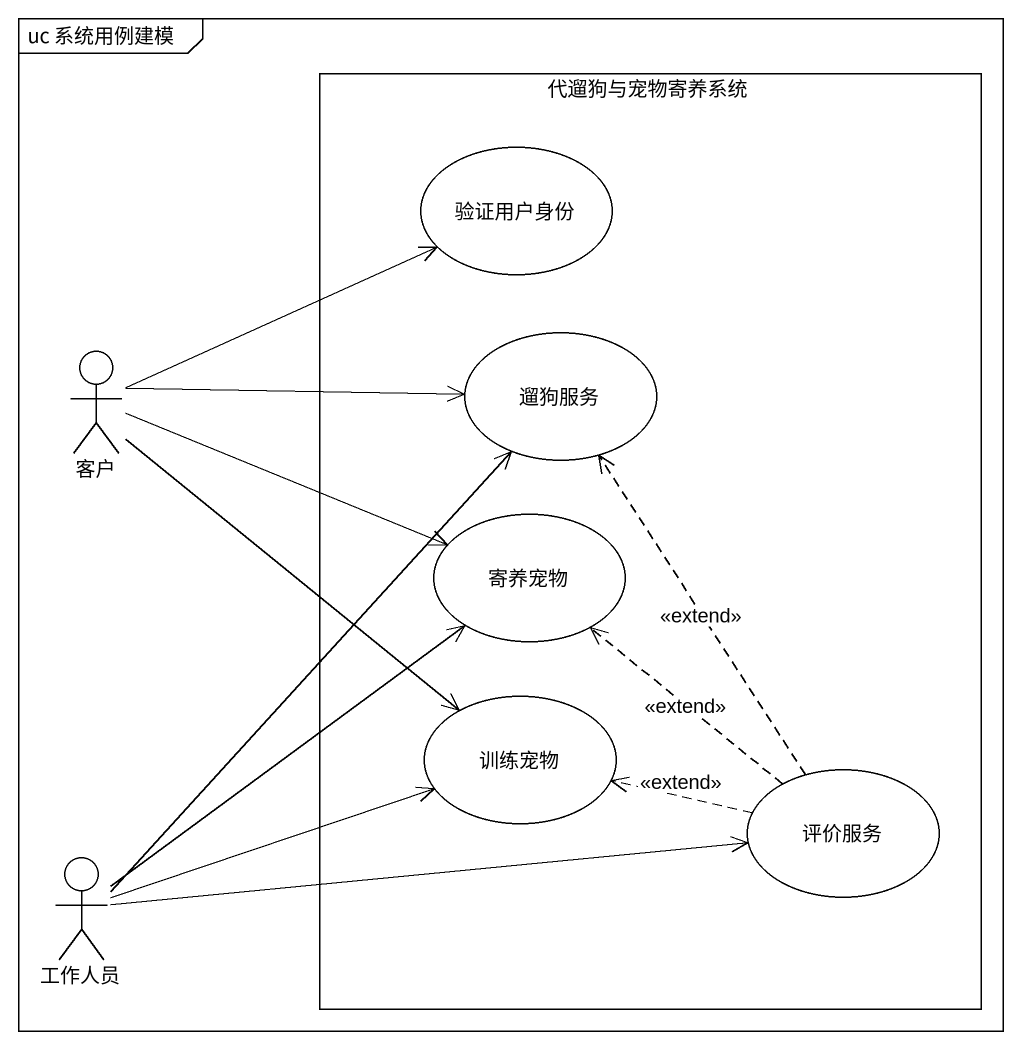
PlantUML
@startuml
mainframe uc 系统用例建模
rectangle 代遛狗与宠物寄养系统 {
  usecase 验证用户身份
  usecase 遛狗服务
  usecase 寄养宠物
  usecase 训练宠物
  usecase 评价服务
}
actor 客户
actor 工作人员
客户 -right-> 验证用户身份
客户 -right-> 遛狗服务
客户 -right-> 寄养宠物
客户 --> 训练宠物
评价服务 .up.> 遛狗服务 : <<extend>>
评价服务 .up.> 寄养宠物 : <<extend>>
评价服务 .left.> 训练宠物 : <<extend>>
工作人员 -up-> 遛狗服务
工作人员 -up-> 寄养宠物
工作人员 -right-> 训练宠物
工作人员 -right-> 评价服务
@enduml
